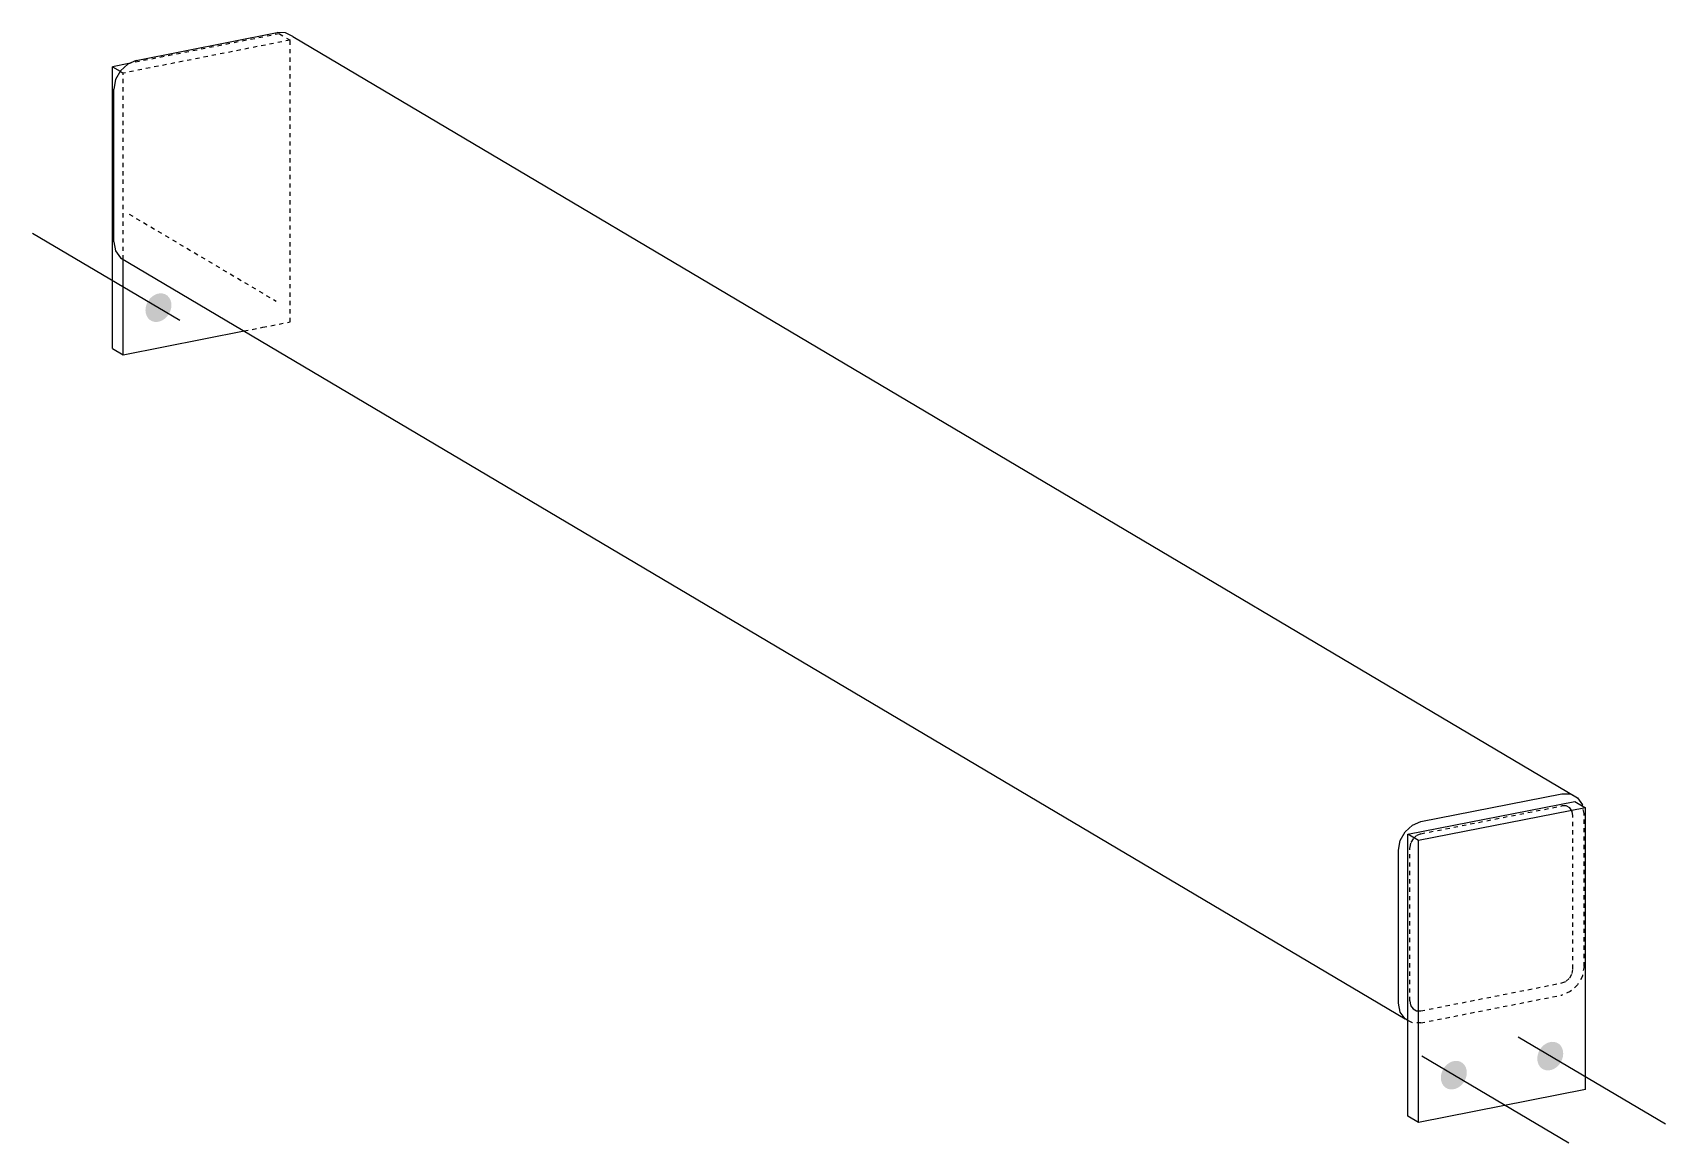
# Model space of a CAD drawing. Header units: millimetres. Extents: x 5 to 25454, y 2 to 538.
# Drawn here: x 24692 to 25454, y 19 to 538 of the extents above; entities that cross this region are included whole.
import ezdxf

# ---------------------------------------------------------------- set-up
doc = ezdxf.new("R2010")
doc.units = ezdxf.units.MM
doc.linetypes.add('DXK_LINE_DOT2', pattern=[3.9198, 1.9599, -1.9599])
doc.layers.add('STÅL', color=7, linetype='Continuous')

msp = doc.modelspace()

# ---------------------------------------------------------------- hatches: boundary and pattern name
at = {"layer": 'STÅL', "linetype": 'Continuous'}
for points in [[(24745.47, 412.09), (24746.31, 413.28), (24747.34, 414.29), (24748.5, 415.08), (24749.74, 415.61), (24751.01, 415.85), (24752.25, 415.81), (24753.4, 415.48), (24754.43, 414.87), (24755.27, 414.02), (24755.91, 412.95), (24756.3, 411.72), (24756.43, 410.38), (24756.3, 408.98), (24755.9, 407.6), (24755.27, 406.28), (24754.42, 405.09), (24753.39, 404.08), (24752.23, 403.3), (24750.99, 402.77), (24749.73, 402.52), (24748.49, 402.56), (24747.33, 402.89), (24746.31, 403.5), (24745.46, 404.36), (24744.83, 405.42), (24744.44, 406.65), (24744.3, 408), (24744.44, 409.39), (24744.83, 410.77)], [(25395.5, 62.58), (25396.35, 63.77), (25397.37, 64.78), (25398.53, 65.57), (25399.77, 66.1), (25401.04, 66.35), (25402.28, 66.3), (25403.44, 65.97), (25404.46, 65.37), (25405.31, 64.51), (25405.94, 63.44), (25406.33, 62.21), (25406.46, 60.87), (25406.33, 59.48), (25405.94, 58.09), (25405.3, 56.78), (25404.45, 55.59), (25403.43, 54.58), (25402.27, 53.79), (25401.03, 53.26), (25399.76, 53.01), (25398.52, 53.05), (25397.36, 53.39), (25396.34, 53.99), (25395.49, 54.85), (25394.86, 55.92), (25394.47, 57.15), (25394.34, 58.49), (25394.47, 59.88), (25394.86, 61.27)], [(25350.47, 53.69), (25351.31, 54.88), (25352.34, 55.89), (25353.5, 56.68), (25354.74, 57.21), (25356.01, 57.45), (25357.25, 57.41), (25358.4, 57.08), (25359.43, 56.47), (25360.27, 55.62), (25360.91, 54.55), (25361.3, 53.32), (25361.43, 51.98), (25361.3, 50.58), (25360.9, 49.2), (25360.27, 47.88), (25359.42, 46.69), (25358.39, 45.69), (25357.23, 44.9), (25355.99, 44.37), (25354.73, 44.12), (25353.49, 44.16), (25352.33, 44.49), (25351.31, 45.1), (25350.46, 45.96), (25349.83, 47.02), (25349.44, 48.25), (25349.3, 49.6), (25349.44, 50.99), (25349.83, 52.37)]]:
    msp.add_hatch(color=96, dxfattribs=at).paths.add_polyline_path(points)

# ---------------------------------------------------------------- linework, layer by layer
at = {"layer": 'STÅL', "color": 7, "linetype": 'DXK_LINE_DOT2'}
for p, q in [((24811.85, 534.09), (24733.91, 518.7)), ((24806.85, 537.05), (24736.5, 523.16)), ((24806.85, 537.05), (24811.85, 534.09)), ((24811.85, 402.53), (24811.85, 534.09)), ((24732.47, 519.56), (24733.91, 518.7)), ((24733.91, 431.72), (24733.91, 518.7)), ((24790.34, 398.29), (24799.07, 400.01)), ((24799.07, 400.01), (24811.85, 402.53)), ((25339.97, 163.52), (25405.79, 176.52)), ((25407.78, 176.48), (25405.79, 176.52)), ((25409.47, 175.59), (25407.78, 176.48)), ((25410.59, 173.98), (25409.47, 175.59)), ((25416.18, 172.93), (25415.51, 176.49)), ((25410.99, 171.91), (25410.59, 173.98)), ((25410.99, 100.49), (25410.99, 171.91)), ((25416.18, 101.51), (25416.18, 172.93)), ((25336.3, 161.14), (25335.17, 159.09)), ((25337.99, 162.7), (25336.3, 161.14)), ((25339.97, 163.52), (25337.99, 162.7)), ((25335.17, 159.09), (25334.78, 156.86)), ((25334.78, 85.44), (25334.78, 156.86)), ((25410.59, 98.25), (25410.99, 100.49)), ((25416.18, 101.51), (25415.39, 97.04)), ((25339.97, 80.83), (25405.79, 93.82)), ((25405.79, 93.82), (25407.78, 94.65)), ((25407.78, 94.65), (25409.47, 96.2)), ((25409.47, 96.2), (25410.59, 98.25)), ((25413.14, 92.94), (25409.77, 89.83)), ((25415.39, 97.04), (25413.14, 92.94)), ((25334.78, 85.44), (25335.17, 83.36)), ((25339.97, 75.19), (25405.79, 88.19)), ((25409.77, 89.83), (25405.79, 88.19)), ((25336, 75.26), (25333.91, 76.36)), ((25335.17, 83.36), (25336.3, 81.75)), ((25336.3, 81.75), (25337.99, 80.86)), ((25337.99, 80.86), (25338.91, 80.85)), ((25338.91, 80.85), (25339.97, 80.83)), ((25339.97, 75.19), (25336, 75.26))]:
    msp.add_line(p, q, dxfattribs=at)
at = {"layer": 'STÅL', "color": 2, "linetype": 'Continuous'}
for p, q in [((24739.97, 524.6), (24805.79, 537.59)), ((24809.77, 537.52), (24805.79, 537.59)), ((24813.14, 535.74), (24809.77, 537.52)), ((24813.14, 535.74), (25413.14, 180.3)), ((24736.5, 523.16), (24728.91, 521.66)), ((24728.91, 390.11), (24728.91, 521.66)), ((24728.91, 521.66), (24732.47, 519.56)), ((24732.63, 519.84), (24730.37, 515.74)), ((24736, 522.95), (24732.63, 519.84)), ((24739.97, 524.6), (24736, 522.95)), ((24730.37, 515.74), (24729.58, 511.27)), ((24729.58, 439.85), (24729.58, 511.27)), ((24729.58, 439.85), (24730.37, 435.69)), ((24730.37, 435.69), (24732.63, 432.48)), ((24732.63, 432.48), (25332.63, 77.04)), ((24733.91, 387.14), (24733.91, 431.72)), ((24733.91, 387.14), (24790.34, 398.29)), ((24728.91, 390.11), (24733.91, 387.14)), ((25333.91, 163.26), (25411.85, 178.65)), ((25416.85, 175.69), (25338.91, 160.3)), ((25339.97, 169.16), (25405.79, 182.16)), ((25405.79, 182.16), (25409.77, 182.08)), ((25409.77, 182.08), (25413.14, 180.3)), ((25411.85, 178.65), (25416.85, 175.69)), ((25413.14, 180.3), (25415.39, 177.09)), ((25415.51, 176.49), (25415.39, 177.09)), ((25416.85, 44.13), (25416.85, 175.69)), ((25336, 167.51), (25339.97, 169.16)), ((25329.58, 155.83), (25330.37, 160.3)), ((25330.37, 160.3), (25332.63, 164.4)), ((25332.63, 164.4), (25336, 167.51)), ((25333.91, 31.71), (25333.91, 163.26)), ((25338.91, 160.3), (25333.91, 163.26)), ((25338.91, 28.74), (25338.91, 160.3)), ((25329.58, 84.41), (25329.58, 155.83)), ((25330.37, 80.25), (25329.58, 84.41)), ((25332.63, 77.04), (25330.37, 80.25)), ((25333.91, 76.36), (25332.63, 77.04)), ((25416.85, 44.13), (25338.91, 28.74)), ((25338.91, 28.74), (25333.91, 31.71))]:
    msp.add_line(p, q, dxfattribs=at)
at = {"layer": 'STÅL', "color": 96, "linetype": 'DXK_LINE_DOT2'}
msp.add_line((24736.65, 452.88), (24805.4, 412.16), dxfattribs=at)
at = {"layer": 'STÅL', "color": 96, "linetype": 'Continuous'}
for p, q in [((24691.62, 443.99), (24760.37, 403.26)), ((25454.15, 27.84), (25385.4, 68.57)), ((25409.12, 18.95), (25340.37, 59.67))]:
    msp.add_line(p, q, dxfattribs=at)

doc.saveas('drawing.dxf')
